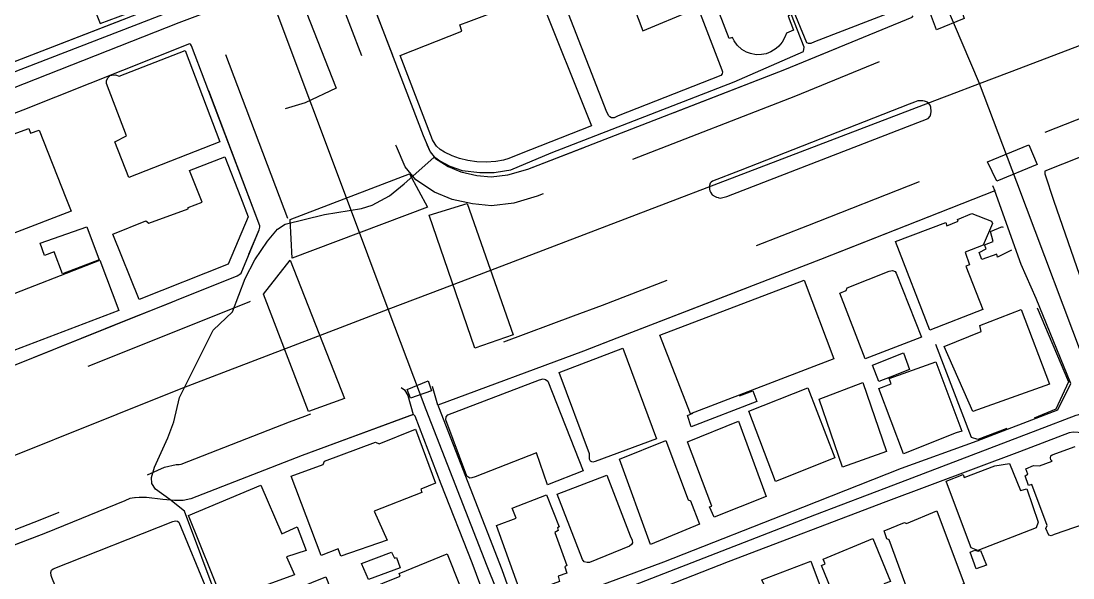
# Model space of a CAD drawing. Header units: millimetres. Extents: x 198785 to 203305, y 542885 to 545889.
# Drawn here: x 200902.9 to 201122.5, y 543660.4 to 543776.7 of the extents above; entities that cross this region are included whole.
import ezdxf

# ---------------------------------------------------------------- set-up
doc = ezdxf.new("R2010")
doc.units = ezdxf.units.MM
for name, pattern in [('FENCE_25K', [54.3, 28.7, -9.2, -16.4]), ('HIDDEN_BULD_25K', [28.8, 18.4, -10.4]), ('HIDDEN_IN_25K', [56.5, 36.5, -20])]:
    doc.linetypes.add(name, pattern=pattern)
for name, color, linetype in [('A0013114', 253, 'Continuous'), ('A0013117', 253, 'Continuous'), ('A0023214', 253, 'Continuous'), ('A0023217', 253, 'Continuous'), ('A0033324', 253, 'Continuous'), ('A0043325', 253, 'Continuous'), ('B0014111', 253, 'Continuous'), ('B0014116', 253, 'Continuous'), ('B0024120', 253, 'Continuous'), ('C0076117', 253, 'Continuous'), ('C0523121', 253, 'Continuous'), ('F0017111', 253, 'Continuous')]:
    doc.layers.add(name, color=color, linetype=linetype)

msp = doc.modelspace()

# ---------------------------------------------------------------- linework, layer by layer
at = {"layer": 'A0013114'}
for points in [[(200974.66, 543784.76), (200974.68, 543784.62), (200986.83, 543752.78), (200988.31, 543749.38), (200989.42, 543748), (200992.06, 543746.27), (200994.72, 543745.16), (200998.09, 543744.44), (201001.06, 543744.13), (201004.55, 543744.56), (201008.74, 543745.77), (201062.36, 543766.56), (201088.97, 543777.5), (201089.16, 543777.73)], [(200855.19, 543687.9), (200855.35, 543687.56), (200855.63, 543687.21), (200856.59, 543686.85), (200858.31, 543687.51), (200948.02, 543723.44), (200948.39, 543723.65), (200948.62, 543723.81), (200948.85, 543724.04), (200952.63, 543733.05), (200952.75, 543733.65), (200952.77, 543733.9), (200938.52, 543771.52), (200938.29, 543771.84), (200938.12, 543771.92)], [(201210.52, 543710.54), (201210.59, 543710.91), (201210.57, 543713.31), (201208.19, 543733.37), (201207.4, 543740.05), (201207.08, 543742.74), (201206.14, 543750.16), (201205.99, 543750.53), (201200.53, 543754.5), (201177.46, 543769.25), (201176.9, 543769.21), (201116.6, 543745.34)], [(201106.16, 543741.23), (201069.81, 543726.89), (201027.31, 543710.47), (201020.32, 543707.76), (200989.93, 543696.43)], [(200984.83, 543694.5), (200961.64, 543685.97), (200938.38, 543676.87), (200936.78, 543676.58), (200936, 543676.56), (200934.95, 543676.56), (200932.53, 543676.78), (200929.08, 543677.17), (200927.57, 543677.17), (200926.59, 543677.09), (200925.61, 543676.96), (200924.61, 543676.48), (200908.04, 543669.73), (200895.11, 543664.78), (200873.37, 543656.25), (200871.76, 543655.24), (200868.64, 543652.49)]]:
    msp.add_lwpolyline(points, dxfattribs=at)
at = {"layer": 'A0013117'}
for points in [[(200916.88, 543826.37), (200888.31, 543810.9), (200872.41, 543803.07), (200863.95, 543798.91), (200857.24, 543795.6), (200839.76, 543786.06), (200836.87, 543784.48), (200836.69, 543784.3), (200836.63, 543784.19), (200846.97, 543757.77), (200850.56, 543748.52), (200850.71, 543748.42), (200851.49, 543748.31), (200898.69, 543767.09), (200932.65, 543780.25), (200933.77, 543780.89)], [(200938.12, 543771.92), (200903.32, 543758.04), (200856.4, 543740), (200854.92, 543739.45), (200848.73, 543737.17), (200842.81, 543734.99), (200842.27, 543734.54), (200842.04, 543734.38), (200841.2, 543733.41), (200840.4, 543731.46), (200840.03, 543730.11), (200839.99, 543729.91), (200839.97, 543729.45), (200840.02, 543728.4), (200849.77, 543702.43), (200855.19, 543687.9)], [(201116.6, 543745.34), (201116.6, 543744.75), (201118.54, 543739.09), (201125.59, 543718.6), (201131.91, 543702.45), (201132.21, 543701.87), (201132.46, 543701.66), (201134.15, 543700.85), (201136.27, 543700.16), (201137.49, 543699.95), (201138.39, 543699.91), (201139.46, 543699.93), (201177.2, 543705.28), (201210.22, 543710.24), (201210.52, 543710.54)], [(200989.93, 543696.43), (200990.04, 543696.08), (201003.31, 543662.12), (201005.5, 543655.89), (201005.62, 543655.63), (201010.01, 543653.67), (201010.29, 543653.73), (201019.81, 543657.3), (201023.39, 543658.65), (201037.07, 543663.78), (201066.13, 543675.17), (201086.74, 543683.34), (201102.53, 543688.99), (201119.32, 543695.47), (201122.09, 543700.99), (201114.83, 543718.76), (201111.72, 543725.86), (201106.16, 543741.23)], [(200868.64, 543652.49), (200870.69, 543646.17), (200886.59, 543605.64), (200887.34, 543605.62), (200890.67, 543606.84), (200916.66, 543616.72), (200956.37, 543632.33), (200970.03, 543637.71), (200973.91, 543639.24), (200993.52, 543646.95), (201001.66, 543650.6), (201001.79, 543650.82), (200997.06, 543663.52), (200990.63, 543679.97), (200985.19, 543694.15), (200984.83, 543694.5)], [(201148.63, 543629.63), (201136.33, 543661.86), (201134.62, 543666.43), (201126.82, 543687.44), (201126.39, 543688.58), (201125.69, 543689.63), (201124.8, 543690.4), (201124.52, 543690.55), (201123.62, 543690.78), (201122.61, 543690.83), (201121.68, 543690.66), (201111.36, 543686.71), (201083.47, 543676.28), (201050.53, 543663.76), (201034.05, 543657.24)]]:
    msp.add_lwpolyline(points, dxfattribs=at)
at = {"layer": 'A0023214'}
for points in [[(200979.57, 543716.48), (200971.05, 543739.22), (200956.39, 543778.34), (200954.41, 543783.39), (200952.29, 543788.78), (200943.15, 543812.07), (200933.92, 543835.59), (200932.66, 543838.79), (200931.15, 543842.63), (200930.38, 543844.59), (200909.19, 543900.03), (200907.71, 543903.91), (200879.05, 543894.83)], [(200979.57, 543716.48), (200990.97, 543720.84), (201095.11, 543760.61), (201096.83, 543761.27), (201102.99, 543763.62), (201109.25, 543766.01), (201173.75, 543790.65), (201199.98, 543800.66), (201212.76, 543805.57)], [(200679, 543598.38), (200719.51, 543614.14), (200741.88, 543622.84), (200745.19, 543624.13), (200747.97, 543625.21), (200753.98, 543627.55), (200808, 543647.85), (200825.65, 543654.45), (200852.02, 543664.54), (200856.34, 543666.82), (200859.09, 543668.27), (200862.05, 543669.84), (200866.12, 543671.99), (200876.71, 543676.15), (200883.17, 543678.62), (200936.32, 543699.96), (200969.63, 543712.69), (200979.57, 543716.48)]]:
    msp.add_lwpolyline(points, dxfattribs=at)
at = {"layer": 'A0023217'}
for points in [[(201128.67, 543695.83), (201126.8, 543700.6), (201126.53, 543701.28), (201126.31, 543701.85), (201110.76, 543743.04), (201102.99, 543763.62), (201095.95, 543780.14), (201077.5, 543823.43), (201075.36, 543828.44)], [(200849.45, 543742.44), (200853.19, 543743.9), (200901, 543762.57), (200935.94, 543776.4), (200954.41, 543783.39), (200970.69, 543789.56), (200972.46, 543790.23), (201015.69, 543807.58), (201025.13, 543811.16), (201030, 543812.03)], [(201005.71, 543649.47), (201004.69, 543651.83), (201003.97, 543653.48), (201000.19, 543662.82), (200987.47, 543695.5), (200979.57, 543716.48)], [(201022.46, 543655.68), (201024.28, 543656.35), (201024.89, 543656.57), (201068.64, 543673.55), (201085.1, 543679.81), (201115.18, 543691.28), (201123.2, 543694.35), (201123.75, 543694.5), (201128.67, 543695.83)]]:
    msp.add_lwpolyline(points, dxfattribs=at)
at = {"layer": 'A0033324', "linetype": 'HIDDEN_IN_25K', "flags": 128}
for points in [[(201064.59, 543760.98), (201015.15, 543741.82), (201010.66, 543740.08), (201005.77, 543738.66), (201001.12, 543738.09), (200997.14, 543738.51), (200992.92, 543739.4), (200989.24, 543740.94), (200985.33, 543743.5), (200983.12, 543746.26), (200981.27, 543750.51), (200969.46, 543781.47), (200969.39, 543782.33), (200969.49, 543782.92), (200969.8, 543783.31), (200970.31, 543783.57), (200971.09, 543783.81), (200974.75, 543784.9), (200974.66, 543784.76), (200974.68, 543784.62), (200985.25, 543756.93), (200986.83, 543752.78), (200988.31, 543749.38), (200989.42, 543748), (200992.06, 543746.27), (200994.72, 543745.16), (200998.09, 543744.44), (201001.06, 543744.13), (201004.55, 543744.56), (201008.74, 543745.77), (201037.52, 543756.93), (201062.36, 543766.56), (201088.97, 543777.5), (201089.14, 543778.14), (201070.87, 543821.48), (201070.55, 543821.69), (201070.13, 543821.71), (201072.34, 543822.14), (201072.51, 543822.13), (201073.58, 543822.06), (201073.98, 543821.84), (201083.97, 543798.13), (201092.1, 543778.83), (201092.39, 543776.78), (201092.25, 543775.18), (201092.08, 543773.9), (201091.43, 543772.58), (201089.57, 543771.26), (201064.59, 543760.98)], [(200934.73, 543778.91), (200899.42, 543765.23), (200884.26, 543759.19), (200851.74, 543746.25), (200847.29, 543744.5), (200836.68, 543740.31), (200835.98, 543740.4), (200835.82, 543740.56), (200834.23, 543741.88), (200834.9, 543741.88), (200835.94, 543742.17), (200844.74, 543745.64), (200851.49, 543748.31), (200898.69, 543767.09), (200932.65, 543780.25), (200933.77, 543780.89), (200934.73, 543778.91)], [(201187.57, 543772.35), (201202.65, 543763.28), (201205.03, 543761.48), (201206.44, 543759.81), (201207.14, 543758.25), (201207.78, 543757.01), (201208.5, 543755.24), (201209.28, 543753.09), (201210.05, 543751.17), (201211.05, 543743.23), (201212.18, 543733.71), (201214.57, 543713.57), (201214.54, 543712.61), (201214.46, 543712.15), (201214.26, 543711.82), (201213.98, 543711.67), (201210.22, 543710.24), (201210.52, 543710.54), (201210.59, 543710.91), (201210.57, 543713.31), (201208.19, 543733.37), (201207.4, 543740.05), (201207.08, 543742.74), (201206.14, 543750.16), (201205.99, 543750.53), (201200.53, 543754.5), (201177.46, 543769.25), (201176.9, 543769.21), (201116.6, 543745.34), (201114.56, 543750.57), (201114.59, 543751.76), (201114.72, 543752.15), (201115.16, 543752.59), (201116.41, 543753.34), (201158.41, 543769.96), (201173.48, 543775.92), (201175.36, 543776.18), (201176.98, 543776.22), (201178.64, 543776.09), (201180.06, 543775.89), (201181.43, 543775.56), (201183.16, 543774.77), (201187.57, 543772.35)], [(200863.53, 543683.13), (200860.91, 543682.45), (200860.08, 543682.63), (200858.64, 543683.38), (200858.21, 543683.89), (200856.59, 543686.85), (200858.31, 543687.51), (200925.59, 543714.46), (200948.02, 543723.44), (200948.39, 543723.65), (200948.62, 543723.81), (200948.85, 543724.04), (200952.63, 543733.05), (200952.75, 543733.65), (200952.77, 543733.9), (200938.52, 543771.52), (200938.29, 543771.84), (200938.12, 543771.92), (200942.69, 543772.82), (200943.97, 543772.57), (200944.68, 543771.71), (200945.43, 543770.21), (200958.87, 543734.73), (200958.7, 543732.81), (200958.41, 543731.3), (200953.93, 543720.63), (200952.49, 543719.2), (200951.59, 543718.57), (200950.62, 543718.02), (200933.42, 543711.13), (200863.53, 543683.13)], [(201020.32, 543707.76), (200989.93, 543696.43), (200988.68, 543700.7), (200988.2, 543703.1), (200988.19, 543703.4), (200988.25, 543703.65), (200988.41, 543703.85), (200988.64, 543704.03), (201018.27, 543715.14), (201024.31, 543717.31), (201067.17, 543734), (201102.73, 543747.98), (201103.04, 543748.04), (201103.3, 543748.03), (201103.51, 543747.92), (201103.65, 543747.73), (201106.16, 543741.23), (201069.81, 543726.89), (201027.31, 543710.47), (201020.32, 543707.76)], [(200961.64, 543685.97), (200938.38, 543676.87), (200936.78, 543676.58), (200936, 543676.56), (200934.95, 543676.56), (200932.53, 543676.78), (200929.08, 543677.17), (200927.57, 543677.17), (200926.59, 543677.09), (200925.61, 543676.96), (200924.61, 543676.48), (200908.04, 543669.73), (200895.11, 543664.78), (200873.37, 543656.25), (200871.76, 543655.24), (200868.64, 543652.49), (200869.46, 543656.43), (200869.99, 543657.3), (200870.85, 543658.21), (200872.01, 543658.94), (200894.03, 543667.58), (200900.65, 543670.11), (200906.93, 543672.52), (200922.66, 543678.93), (200932.88, 543683.53), (200935.29, 543684.06), (200935.96, 543684.06), (200936.32, 543684.12), (200958.98, 543692.98), (200962.17, 543694.16), (200979.71, 543700.61), (200981.17, 543700.63), (200981.94, 543700.39), (200982.95, 543699.67), (200983.67, 543698.49), (200984.8, 543694.49), (200982.14, 543693.51), (200961.64, 543685.97)]]:
    msp.add_lwpolyline(points, dxfattribs=at)
at = {"layer": 'A0043325'}
for points in [[(201099.82, 543777.22), (201094.02, 543774.82), (201092.15, 543779.83), (201098.18, 543782.33), (201099.82, 543777.22)], [(201115.04, 543746.69), (201106.6, 543743.25), (201104.67, 543747.25), (201113.27, 543750.79), (201115.04, 543746.69)], [(200987.76, 543737.82), (200959.49, 543727.13), (200959.13, 543735.22), (200984, 543744.78), (200987.76, 543737.82)], [(201005.62, 543711.16), (200997.66, 543708.38), (200988.13, 543736.12), (200996.04, 543738.6), (201005.62, 543711.16)], [(200970.43, 543697.85), (200962.91, 543695.12), (200953.54, 543719.66), (200959.07, 543726.75), (200970.43, 543697.85)], [(200988.61, 543699.44), (200984.19, 543697.93), (200983.52, 543699.75), (200987.9, 543701.52), (200988.61, 543699.44)]]:
    msp.add_lwpolyline(points, dxfattribs=at)
at = {"layer": 'B0014111'}
for points in [[(201062.38, 543773.29), (201061.8, 543772.25), (201061.08, 543771.43), (201060.52, 543770.93), (201059.43, 543770.27), (201058.43, 543769.84), (201057.52, 543769.67), (201056.36, 543769.65), (201055.22, 543769.91), (201054.36, 543770.2), (201053.4, 543770.75), (201052.38, 543771.64), (201051.8, 543772.57), (201051.43, 543773.23), (201050.72, 543773.02), (201041.61, 543796.72), (201054.02, 543801.69), (201063.34, 543777.88), (201063.05, 543777.69), (201064.14, 543774.8), (201062.72, 543774.16), (201062.38, 543773.29)], [(201027.06, 543789.6), (201032.74, 543774.62), (201043.08, 543778.92)], [(201067.77, 543772.02), (201067.29, 543771.96), (201066.95, 543772.14), (201062.83, 543782.13), (201062.64, 543782.78), (201062.63, 543783.33), (201062.71, 543783.68), (201062.92, 543783.92), (201081.94, 543791.38), (201082.41, 543791.48), (201082.66, 543791.39), (201082.9, 543791.22), (201087.04, 543780.58), (201087.15, 543780), (201086.97, 543779.51), (201086.79, 543779.33), (201068.54, 543772.31), (201067.77, 543772.02)], [(201044.69, 543778.23), (201049.18, 543766.5), (201049.33, 543766.09), (201049.25, 543765.65), (201048.99, 543765.31), (201027.59, 543756.86), (201026.71, 543756.49), (201026.21, 543756.46), (201025.83, 543756.66), (201025.59, 543756.89), (201025.22, 543757.66), (201014.61, 543784.88)], [(201002.04, 543747.33), (200999.99, 543747.19), (200998.07, 543747.26), (200996.21, 543747.55), (200994.42, 543747.97), (200992.94, 543748.54), (200991.33, 543749.29), (200990.41, 543749.84), (200989.67, 543750.53), (200989.34, 543750.93), (200988.82, 543751.86), (200982.08, 543769.46), (200994.96, 543774.58), (200994.49, 543775.89), (200996.38, 543776.6), (201011.05, 543782.17), (201022, 543754.8), (201006.95, 543748.87), (201004.74, 543748), (201003.64, 543747.63), (201002.04, 543747.33)], [(200937.16, 543770.53), (200944.44, 543751.44), (200925.39, 543744.02), (200922.5, 543751.42), (200924.92, 543752.72), (200920.75, 543763.6), (200920.75, 543764.22), (200921.04, 543764.85), (200921.51, 543765.28), (200921.88, 543765.34), (200922.67, 543765.43), (200923.39, 543765.18), (200937.16, 543770.53)], [(200904.55, 543754.25), (200904.92, 543753.23), (200906.74, 543753.91), (200912.28, 543739.76), (200913.37, 543736.98), (200889.07, 543727.62), (200884.39, 543739.61), (200881.9, 543746.01), (200904.55, 543754.25)], [(200950.3, 543735.78), (200946.16, 543725.92), (200927.56, 543718.53), (200922.1, 543732.2), (200928.96, 543734.98), (200929.6, 543734.47), (200937.79, 543737.48), (200937.84, 543737.74), (200940.7, 543738.87), (200940.29, 543739.91), (200938.12, 543745.45), (200945.49, 543748.32), (200948.7, 543739.96), (200950.3, 543735.78)], [(201105.68, 543734.4), (201103.79, 543729.84), (201099.98, 543728.42), (201100.91, 543725.79), (201100.16, 543725.46), (201103.7, 543716.46), (201092.59, 543712.11), (201085.49, 543730.61), (201095.93, 543734.61), (201096.16, 543733.89), (201098.54, 543734.87), (201098.39, 543735.26), (201101.39, 543736.46), (201105.52, 543734.88), (201105.68, 543734.4)], [(200916.64, 543733.69), (200919.24, 543726.82), (200911.58, 543723.91), (200909.87, 543728.47), (200907.79, 543727.69), (200906.93, 543730.28), (200916.64, 543733.69)], [(200923.33, 543716.26), (200901.42, 543707.87), (200897.55, 543718.26), (200919.39, 543726.72), (200923.33, 543716.26)], [(201090.87, 543710.63), (201079.11, 543706.15), (201073.82, 543719.86), (201075.15, 543720.39), (201075.38, 543720.96), (201084.13, 543724.46), (201084.83, 543724.58), (201085.4, 543724.36), (201085.62, 543724.02), (201090.87, 543710.63)], [(201072.6, 543706.15), (201042.65, 543694.65), (201036.27, 543711.05), (201066.37, 543722.57), (201072.6, 543706.15)], [(201117.61, 543700.87), (201101.57, 543695.12), (201095.61, 543708.7), (201103.37, 543711.83), (201103.03, 543713.11), (201111.71, 543716.46), (201117.61, 543700.87)], [(201022.74, 543684.67), (201022.3, 543684.57), (201022.04, 543684.63), (201021.76, 543684.8), (201021.61, 543685.16), (201021.58, 543685.68), (201021.58, 543686.28), (201015.22, 543703.25), (201028.52, 543708.33), (201035.56, 543689.42), (201022.74, 543684.67)], [(201084.34, 543702.32), (201081.99, 543701.4), (201080.68, 543704.78), (201087.11, 543707.38), (201088.41, 543703.89), (201084.34, 543702.32)], [(201098.14, 543690.65), (201087.16, 543686.27), (201082.01, 543699.96), (201084.54, 543700.91), (201084.17, 543702), (201093.91, 543705.51), (201099.29, 543691.03), (201098.14, 543690.65)], [(201012.87, 543701.47), (201020.24, 543682.77), (201012.83, 543679.86), (201010.52, 543686.53), (200997.69, 543681.53), (200997, 543681.29), (200996.58, 543681.23), (200995.99, 543681.66), (200991.59, 543693.38), (200991.64, 543694.05), (200991.98, 543694.43), (201011.13, 543701.72), (201011.91, 543701.96), (201012.4, 543701.84), (201012.87, 543701.47)], [(201072.79, 543685.46), (201060.41, 543680.52), (201054.86, 543695.22), (201067.16, 543700.1), (201072.79, 543685.46)], [(201083.58, 543686.8), (201074.38, 543683.49), (201069.55, 543697.74), (201078.66, 543701.19), (201083.58, 543686.8)], [(201058.44, 543677.39), (201047.59, 543673.06), (201046.65, 543675.25), (201047.11, 543675.4), (201042.04, 543688.79), (201052.68, 543693.1), (201058.44, 543677.39)], [(200985.24, 543691.44), (200989.41, 543680.14), (200986.36, 543678.93), (200986.61, 543678.21), (200976.66, 543674.36), (200979.32, 543668.3), (200969.67, 543664.91), (200969.13, 543666.46), (200965.57, 543665.09), (200959.33, 543681.64), (200966.02, 543684.05), (200966.26, 543684.77), (200976.91, 543688.71), (200977.7, 543688.4), (200985.24, 543691.44)], [(201044.57, 543671.58), (201034.3, 543667.39), (201027.83, 543685.18), (201037.53, 543689.1), (201042.18, 543676.67), (201042.69, 543676.46), (201044.57, 543671.58)], [(201126.88, 543672.34), (201118.6, 543669.42), (201117.95, 543669.2), (201117.46, 543669.34), (201116.83, 543670.72), (201117.09, 543671.33), (201113.95, 543679.88), (201113.2, 543679.68), (201112.5, 543681.67), (201113.08, 543682.07), (201112.63, 543683.18), (201114.29, 543683.88), (201115.52, 543683.78), (201118.14, 543684.79), (201117.88, 543685.02), (201117.81, 543685.49), (201117.9, 543685.88), (201118.17, 543686.12), (201122.99, 543687.85)], [(201109.28, 543684.3), (201111.55, 543678.61), (201112.84, 543678.96), (201115.27, 543672), (201114.82, 543670.86), (201102.65, 543666.1), (201101.26, 543666.65), (201099.45, 543671.44), (201096, 543680.59), (201099.56, 543681.98), (201099.8, 543681.39), (201106.16, 543683.81), (201109.28, 543684.3)], [(201021.61, 543663.61), (201021.1, 543663.58), (201020.49, 543663.73), (201020.11, 543664.26), (201014.83, 543677.89), (201025.2, 543681.81), (201030.07, 543669.21), (201030.46, 543668.27), (201030.54, 543667.7), (201030.33, 543667.35), (201029.92, 543667.04), (201021.61, 543663.61)], [(200953, 543679.78), (200957.35, 543669.57), (200960.59, 543671.04), (200962.47, 543666.09), (200958.37, 543664.79), (200960.02, 543661), (200945.06, 543655.57), (200937.89, 543673.41), (200953, 543679.78)], [(201009.51, 543657.46), (201008.45, 543657.11), (201008.01, 543657.11), (201007.26, 543657.52), (201006.89, 543658.19), (201002.16, 543671.31), (201006.29, 543672.88), (201005.45, 543674.95), (201012.61, 543677.73), (201015.22, 543671.05), (201014.87, 543670.87), (201015.07, 543670.26), (201014.34, 543669.9), (201016.88, 543662.97), (201016.45, 543662.69), (201016.82, 543661.39), (201015.02, 543660.73), (201015.3, 543659.63), (201009.51, 543657.46)], [(201094.1, 543674.4), (201099.8, 543659.13), (201088.94, 543655.28), (201084.12, 543668.33), (201083.68, 543668.56), (201083.08, 543670.21), (201087.35, 543671.96), (201087.73, 543671.78), (201094.1, 543674.4)], [(200916.8, 543646.2), (200915.95, 543645.84), (200915.56, 543645.85), (200915.24, 543646.06), (200912.93, 543651.75), (200909.38, 543660.45), (200909.2, 543660.91), (200909.12, 543661.51), (200909.25, 543662.03), (200909.61, 543662.31), (200934.6, 543672.18), (200935.2, 543672.33), (200935.6, 543672.23), (200935.89, 543672.01), (200941.75, 543657.71), (200941.96, 543657.02), (200941.94, 543656.53), (200941.81, 543656.12), (200940.52, 543655.46), (200916.8, 543646.2)], [(201083.02, 543659.13), (201088.88, 543644.6), (201080.25, 543641.09), (201076.1, 543651.83), (201075.28, 543651.61), (201074.9, 543651.67), (201074.55, 543651.94), (201070.02, 543663.01), (201070.77, 543663.31), (201070.38, 543664.28), (201080.7, 543668.6), (201084.43, 543659.65), (201083.02, 543659.13)], [(200996.86, 543652.83), (200976.31, 543644.52), (200971.59, 543656.51), (200982.05, 543660.75), (200981.82, 543661.31), (200991.86, 543665.42), (200996.86, 543652.83)], [(200980.22, 543665.78), (200980.88, 543664.49), (200981.31, 543664.63), (200982.03, 543662.46), (200975.48, 543660.04), (200973.97, 543663.43), (200980.22, 543665.78)], [(201073.18, 543649.34), (201060.23, 543644.36), (201055.36, 543657.42), (201058.09, 543658.8), (201057.59, 543659.96), (201067.77, 543663.86), (201073.18, 543649.34)], [(200971.44, 543642.24), (200966.64, 543640.33), (200966.07, 543641.99), (200963.77, 543640.95), (200963.54, 543641.55), (200963.98, 543641.78), (200958.12, 543657.19), (200966.52, 543660.58), (200972.82, 543644.64), (200970.79, 543643.75), (200971.44, 543642.24)]]:
    msp.add_lwpolyline(points, dxfattribs=at)
at = {"layer": 'B0014116', "linetype": 'HIDDEN_BULD_25K', "flags": 128}
for points in [[(201109.7, 543728.81), (201106.72, 543727.34), (201106.58, 543727.99), (201103.48, 543726.91), (201102.89, 543728.34), (201104.38, 543729.09), (201104.02, 543729.91), (201105.83, 543730.61), (201105.31, 543732.73), (201107.78, 543733.79), (201109.7, 543728.81)], [(201056.5, 543697.24), (201042.82, 543691.97), (201042.01, 543694.32), (201055.69, 543699.46), (201056.5, 543697.24)], [(201102, 543666.19), (201102.72, 543665.96), (201103.22, 543666.08), (201104.43, 543663.05), (201102.29, 543662.31), (201101.02, 543665.78), (201102, 543666.19)]]:
    msp.add_lwpolyline(points, dxfattribs=at)
at = {"layer": 'B0024120', "linetype": 'FENCE_25K', "flags": 128}
for points in [[(200962.46, 543778.63), (200968.71, 543762.63), (200962.21, 543759.57), (200957.74, 543758.29), (200949.56, 543778.76)], [(201108.67, 543691.61), (201102.65, 543689.26), (201101.29, 543689.7), (201093.37, 543710.58), (201114.36, 543718.35), (201121.58, 543701.31), (201118.91, 543695.63), (201114.4, 543693.75)]]:
    msp.add_lwpolyline(points, dxfattribs=at)
at = {"layer": 'C0076117'}
msp.add_lwpolyline([(200930.77, 543788.16), (200916.84, 543782.64), (200919.45, 543776.13), (200932.59, 543781.11), (200931.26, 543783.91), (200932.19, 543784.46), (200930.77, 543788.16)], dxfattribs=at)
at = {"layer": 'C0523121'}
msp.add_lwpolyline([(201090.8, 543760.03), (201090.14, 543760.02), (201089.41, 543759.75), (201088.31, 543759.34), (201053.01, 543745.49), (201047.23, 543743.24), (201046.97, 543743.06), (201046.74, 543742.83), (201046.61, 543742.34), (201046.65, 543741.59), (201046.69, 543741.23), (201046.83, 543740.92), (201047.21, 543740.41), (201047.79, 543740.04), (201048.1, 543739.92), (201048.42, 543739.81), (201048.61, 543739.73), (201048.85, 543739.71), (201050.22, 543740.02), (201092.3, 543756.31), (201092.67, 543756.8), (201092.84, 543757.31), (201092.92, 543757.79), (201092.84, 543758.7), (201092.68, 543759.1), (201092.33, 543759.53), (201092.09, 543759.71), (201091.93, 543759.82), (201091.5, 543759.93), (201091.16, 543760.02), (201090.8, 543760.03)], dxfattribs=at)
at = {"layer": 'F0017111', "elevation": 20}
msp.add_lwpolyline([(200944.09, 543655.53), (200937.07, 543674.35), (200933.99, 543676.74), (200931.02, 543678.95), (200930.22, 543680.08), (200930.17, 543681.35), (200930.78, 543683.53), (200933.59, 543689.65), (200934.84, 543692.97), (200936.03, 543698.05), (200943.03, 543712.11), (200947.04, 543715.96), (200949.7, 543722.91), (200951.75, 543726.81), (200954.36, 543730.73), (200956.48, 543733.21), (200958.03, 543734.27), (200966.3, 543736.25), (200973.96, 543737.5), (200976.22, 543738.24), (200979.84, 543740.2), (200982.12, 543742.02), (200982.91, 543742.71), (200989.09, 543748.15), (200989.35, 543748.19), (200989.51, 543748.13), (200990.31, 543747.5), (200992.41, 543746.35), (200995.01, 543745.48), (200998.71, 543745.02), (201001.65, 543745.02), (201003.86, 543745.4), (201005.14, 543745.61), (201013.61, 543749.14), (201051.75, 543763.97), (201066.24, 543770.32), (201066.38, 543771.24), (201062.99, 543779.91)], dxfattribs=at)

doc.saveas('drawing.dxf')
